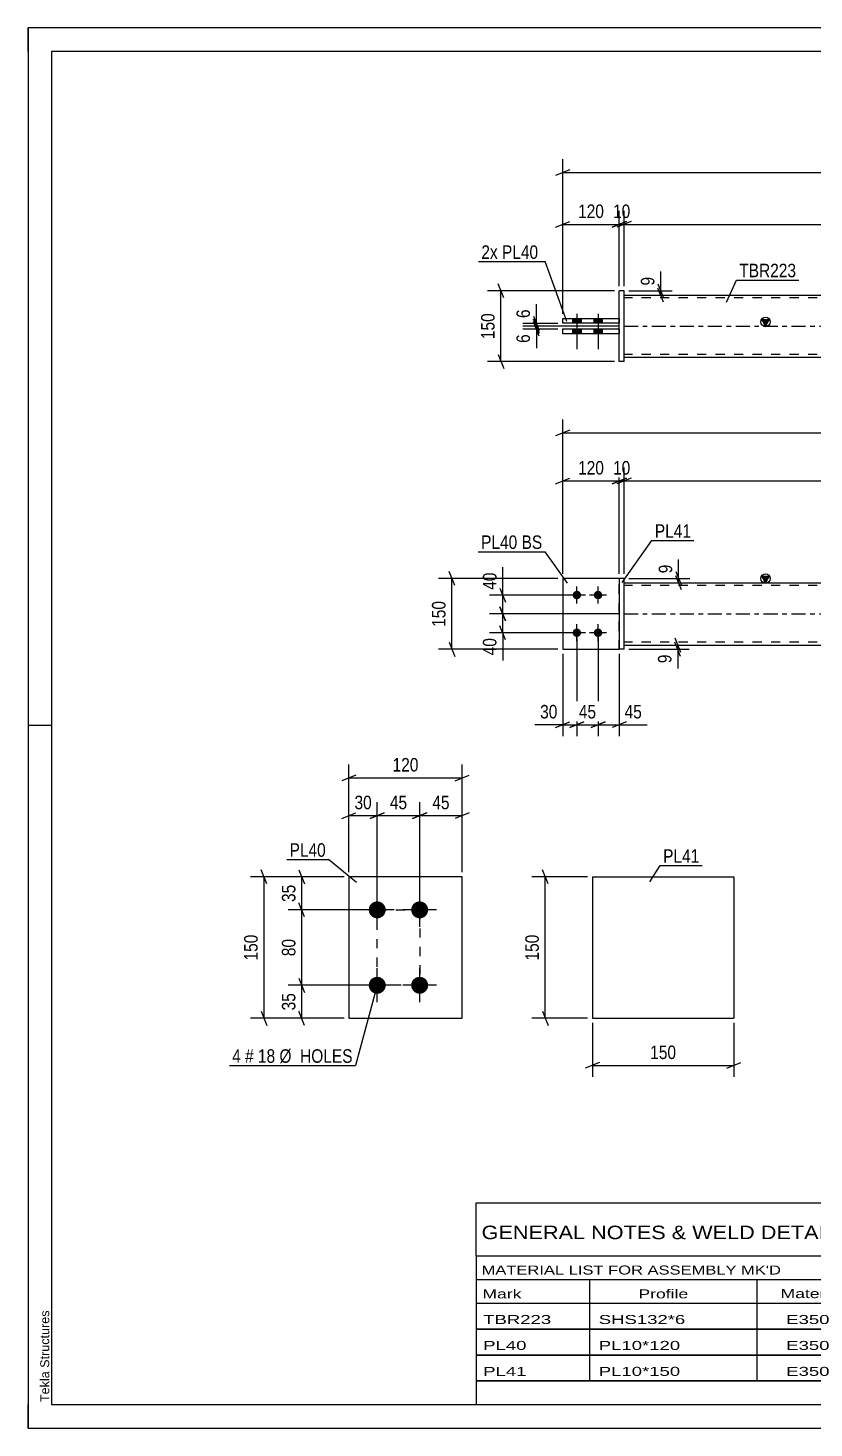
# Model space of a CAD drawing. Header units: millimetres. Extents: x 0 to 420, y 0 to 297.
# Drawn here: x 0 to 166.6, y 0 to 297 of the extents above; entities that cross this region are included whole.
import ezdxf

# ---------------------------------------------------------------- set-up
doc = ezdxf.new("R2010")
doc.units = ezdxf.units.MM
doc.linetypes.add('DXK_LINE_DOT2', pattern=[3.9198, 1.9599, -1.9599])
doc.linetypes.add('DXK_LINE_DOT3', pattern=[5.9187, 2.979, -0.9799, 0.9799, -0.9799])
doc.styles.add('Arial', font='ARIAL.TTF', dxfattribs={"height": 0.2})
doc.styles.add('Arial Narrow', font='ARIALN.TTF', dxfattribs={"height": 0.2})

# ---------------------------------------------------------------- blocks, each defined once
blk = doc.blocks.new('Unknown-581590991-1127')
at = {"color": 5, "linetype": 'Continuous'}
for p, q in [((420, 297), (0, 297)), ((0, 297), (0, 0)), ((0, 292), (0, 297)), ((415, 292), (5, 292)), ((5, 292), (5, 5)), ((5, 149), (0, 149)), ((0, 0), (0, 5)), ((5, 5), (415, 5)), ((0, 0), (420, 0))]:
    blk.add_line(p, q, dxfattribs=at)
at = {"color": 174, "linetype": 'Continuous', "style": 'Arial'}
blk.add_text('Tekla Structures', height=1.9102, rotation=90, dxfattribs=at).set_placement((4.5, 5.5))
blk = doc.blocks.new('Part-581590991-1420 - 1364')
at = {"color": 7, "linetype": 'DXK_LINE_DOT2'}
for p, q in [((125.35, 180.2), (113.35, 180.2)), ((113.35, 180.2), (113.35, 165.2)), ((125.35, 165.2), (125.35, 180.2)), ((113.35, 165.2), (125.35, 165.2))]:
    blk.add_line(p, q, dxfattribs=at)
blk = doc.blocks.new('Bolt-581590991-1378 - 1364')
at = {"linetype": 'Continuous'}
for points in [[(116.35, 175.8, -1), (116.35, 177.6, -1)], [(120.85, 175.8, -1), (120.85, 177.6, -1)], [(116.35, 167.8, -1), (116.35, 169.6, -1)], [(120.85, 167.8, -1), (120.85, 169.6, -1)]]:
    blk.add_hatch(color=1, dxfattribs=at).paths.add_polyline_path(points)
at = {"color": 1, "linetype": 'Continuous'}
for p, q in [((116.35, 174.9), (116.35, 178.5)), ((120.85, 174.9), (120.85, 178.5)), ((118.15, 176.7), (114.55, 176.7)), ((122.65, 176.7), (119.05, 176.7)), ((116.35, 166.9), (116.35, 170.5)), ((120.85, 166.9), (120.85, 170.5)), ((118.15, 168.7), (114.55, 168.7)), ((122.65, 168.7), (119.05, 168.7))]:
    blk.add_line(p, q, dxfattribs=at)
blk = doc.blocks.new('Part-581590991-1405 - 1364')
at = {"color": 2, "linetype": 'Continuous'}
for p, q in [((126.35, 180.2), (125.35, 180.2)), ((125.35, 180.2), (125.35, 165.2)), ((126.35, 165.2), (126.35, 180.2)), ((126.35, 165.2), (125.35, 165.2))]:
    blk.add_line(p, q, dxfattribs=at)
blk = doc.blocks.new('Part-581590991-1425 - 1364')
at = {"color": 2, "linetype": 'Continuous'}
for p, q in [((125.35, 180.2), (113.35, 180.2)), ((113.35, 180.2), (113.35, 165.2)), ((113.35, 165.2), (125.35, 165.2))]:
    blk.add_line(p, q, dxfattribs=at)
at = {"color": 7, "linetype": 'DXK_LINE_DOT2'}
blk.add_line((125.35, 165.2), (125.35, 180.2), dxfattribs=at)
blk = doc.blocks.new('Part-581590991-1440 - 1364')
at = {"linetype": 'Continuous'}
blk.add_hatch(color=2, dxfattribs=at).paths.add_polyline_path([(156.35, 179.3), (155.55, 180.7), (157.15, 180.7)])
at = {"color": 2, "linetype": 'Continuous'}
for p, q in [((126.35, 179.3), (214.35, 179.3)), ((156.35, 179.3), (155.55, 180.7)), ((155.55, 180.7), (157.15, 180.7)), ((157.15, 180.7), (156.35, 179.3)), ((214.45, 179.3), (302.45, 179.3)), ((126.35, 166.1), (214.35, 166.1)), ((214.45, 166.1), (302.45, 166.1))]:
    blk.add_line(p, q, dxfattribs=at)
at = {"color": 7, "linetype": 'DXK_LINE_DOT2'}
for p, q in [((126.35, 166.1), (126.35, 179.3)), ((214.35, 178.7), (126.35, 178.7)), ((302.45, 178.7), (214.45, 178.7)), ((302.45, 166.1), (302.45, 179.3)), ((214.35, 166.7), (126.35, 166.7)), ((302.45, 166.7), (214.45, 166.7))]:
    blk.add_line(p, q, dxfattribs=at)
at = {"color": 7, "linetype": 'DXK_LINE_DOT3'}
for p, q in [((126.35, 172.7), (214.35, 172.7)), ((214.45, 172.7), (302.45, 172.7))]:
    blk.add_line(p, q, dxfattribs=at)
at = {"color": 2, "linetype": 'Continuous'}
blk.add_circle((156.35, 180.2), 1, dxfattribs=at)
blk = doc.blocks.new('Part-581590991-1793 - 1767')
at = {"color": 2, "linetype": 'Continuous'}
for p, q in [((113.35, 232.15), (113.35, 233.15)), ((113.35, 233.15), (125.35, 233.15)), ((125.35, 232.15), (113.35, 232.15)), ((125.35, 233.15), (125.35, 232.15))]:
    blk.add_line(p, q, dxfattribs=at)
blk = doc.blocks.new('Part-581590991-1798 - 1767')
at = {"color": 2, "linetype": 'Continuous'}
for p, q in [((113.35, 235.35), (125.35, 235.35)), ((113.35, 234.35), (113.35, 235.35)), ((125.35, 235.35), (125.35, 234.35)), ((125.35, 234.35), (113.35, 234.35))]:
    blk.add_line(p, q, dxfattribs=at)
blk = doc.blocks.new('Part-581590991-1773 - 1767')
at = {"linetype": 'Continuous'}
blk.add_hatch(color=2, dxfattribs=at).paths.add_polyline_path([(156.35, 233.74), (155.55, 235.14), (157.15, 235.14)])
at = {"color": 2, "linetype": 'Continuous'}
for p, q in [((126.35, 240.34), (214.35, 240.34)), ((214.45, 240.34), (302.45, 240.34)), ((156.35, 233.74), (155.55, 235.14)), ((155.55, 235.14), (157.15, 235.14)), ((157.15, 235.14), (156.35, 233.74)), ((126.35, 227.14), (214.35, 227.14)), ((214.45, 227.14), (302.45, 227.14))]:
    blk.add_line(p, q, dxfattribs=at)
at = {"color": 7, "linetype": 'DXK_LINE_DOT2'}
for p, q in [((126.35, 227.14), (126.35, 240.34)), ((214.35, 239.74), (126.35, 239.74)), ((302.45, 239.74), (214.45, 239.74)), ((302.45, 240.34), (302.45, 227.14)), ((214.35, 227.74), (126.35, 227.74)), ((302.45, 227.74), (214.45, 227.74))]:
    blk.add_line(p, q, dxfattribs=at)
at = {"color": 7, "linetype": 'DXK_LINE_DOT3'}
for p, q in [((126.35, 233.74), (214.35, 233.74)), ((214.45, 233.74), (302.45, 233.74))]:
    blk.add_line(p, q, dxfattribs=at)
at = {"color": 2, "linetype": 'Continuous'}
blk.add_circle((156.35, 234.64), 1, dxfattribs=at)
blk = doc.blocks.new('Part-581590991-1799 - 1767')
at = {"color": 2, "linetype": 'Continuous'}
for p, q in [((126.35, 241.25), (125.35, 241.25)), ((125.35, 226.25), (125.35, 241.25)), ((126.35, 226.25), (126.35, 241.25)), ((126.35, 226.25), (125.35, 226.25))]:
    blk.add_line(p, q, dxfattribs=at)
blk = doc.blocks.new('Bolt-581590991-1801 - 1767')
at = {"linetype": 'Continuous'}
for points in [[(115.45, 234.34), (117.25, 234.34), (117.25, 235.34), (115.45, 235.34)], [(115.45, 234.34), (117.25, 234.34), (117.25, 235.34), (115.45, 235.34)], [(119.95, 234.34), (121.75, 234.34), (121.75, 235.34), (119.95, 235.34)], [(119.95, 234.34), (121.75, 234.34), (121.75, 235.34), (119.95, 235.34)], [(115.45, 232.14), (117.25, 232.14), (117.25, 233.14), (115.45, 233.14)], [(115.45, 232.14), (117.25, 232.14), (117.25, 233.14), (115.45, 233.14)], [(119.95, 232.14), (121.75, 232.14), (121.75, 233.14), (119.95, 233.14)], [(119.95, 232.14), (121.75, 232.14), (121.75, 233.14), (119.95, 233.14)]]:
    blk.add_hatch(color=1, dxfattribs=at).paths.add_polyline_path(points)
at = {"color": 1, "linetype": 'Continuous'}
for p, q in [((115.45, 235.34), (115.45, 234.34)), ((115.45, 235.34), (115.45, 234.34)), ((116.35, 236.34), (116.35, 228.84)), ((116.35, 236.34), (116.35, 228.84)), ((117.25, 235.34), (117.25, 234.34)), ((117.25, 235.34), (117.25, 234.34)), ((119.95, 235.34), (119.95, 234.34)), ((119.95, 235.34), (119.95, 234.34)), ((120.85, 236.34), (120.85, 228.84)), ((120.85, 236.34), (120.85, 228.84)), ((121.75, 235.34), (121.75, 234.34)), ((121.75, 235.34), (121.75, 234.34)), ((115.45, 233.14), (115.45, 232.14)), ((115.45, 233.14), (115.45, 232.14)), ((117.25, 233.14), (117.25, 232.14)), ((117.25, 233.14), (117.25, 232.14)), ((119.95, 233.14), (119.95, 232.14)), ((119.95, 233.14), (119.95, 232.14)), ((121.75, 233.14), (121.75, 232.14)), ((121.75, 233.14), (121.75, 232.14))]:
    blk.add_line(p, q, dxfattribs=at)
blk = doc.blocks.new('Bolt-581590991-2103 - 2040')
at = {"linetype": 'Continuous'}
for points in [[(74.03, 108.12, -1), (74.03, 111.72, -1)], [(83.03, 108.12, -1), (83.03, 111.72, -1)], [(74.03, 92.12, -1), (74.03, 95.72, -1)], [(83.03, 92.12, -1), (83.03, 95.72, -1)]]:
    blk.add_hatch(color=1, dxfattribs=at).paths.add_polyline_path(points)
at = {"color": 1, "linetype": 'Continuous'}
for p, q in [((74.03, 106.32), (74.03, 113.52)), ((83.03, 106.32), (83.03, 113.52)), ((77.63, 109.92), (70.43, 109.92)), ((86.63, 109.92), (79.43, 109.92)), ((74.03, 90.32), (74.03, 97.52)), ((83.03, 90.32), (83.03, 97.52)), ((77.63, 93.92), (70.43, 93.92)), ((86.63, 93.92), (79.43, 93.92))]:
    blk.add_line(p, q, dxfattribs=at)
blk = doc.blocks.new('Part-581590991-2108 - 2040')
at = {"color": 2, "linetype": 'Continuous'}
for p, q in [((92.03, 116.92), (68.03, 116.92)), ((68.03, 116.92), (68.03, 86.92)), ((92.03, 86.92), (92.03, 116.92)), ((68.03, 86.92), (92.03, 86.92))]:
    blk.add_line(p, q, dxfattribs=at)
blk = doc.blocks.new('Part-581590991-2231 - 2225')
at = {"color": 2, "linetype": 'Continuous'}
for p, q in [((119.64, 116.92), (119.64, 86.92)), ((119.64, 116.92), (149.64, 116.92)), ((149.64, 116.92), (149.64, 86.92)), ((119.64, 86.92), (149.64, 86.92))]:
    blk.add_line(p, q, dxfattribs=at)
blk = doc.blocks.new('Rectangle-581590991-2210 - 2040')
at = {"color": 1, "linetype": 'DXK_LINE_DOT2'}
blk.add_lwpolyline([(74.03, 109.92), (83.03, 109.92), (83.03, 93.92), (74.03, 93.92), (74.03, 109.92)], close=True, dxfattribs=at)
blk = doc.blocks.new('StraightDimension-581590991-1609 - 1364')
at = {"color": 7, "linetype": 'Continuous'}
for p, q in [((125.35, 172.7), (97.8, 172.7)), ((100.05, 174.2), (101.25, 171.2)), ((100.65, 168.7), (100.65, 172.7)), ((101.25, 167.2), (100.05, 170.2)), ((115.35, 168.7), (97.8, 168.7))]:
    blk.add_line(p, q, dxfattribs=at)
at = {"color": 0}
blk.add_wipeout([(99.9, 168.17), (95.7, 168.17), (95.7, 163.32), (99.9, 163.32)], dxfattribs=at)
at = {"color": 7, "linetype": 'Continuous'}
blk.add_line((100.65, 168.7), (100.65, 162.79), dxfattribs=at)
blk.add_line((100.65, 168.7), (100.65, 162.79), dxfattribs=at)
at = {"color": 3, "style": 'Arial Narrow'}
blk.add_text('40', height=2.863, rotation=90.0002, dxfattribs=at).set_placement((99.3, 163.92))
blk = doc.blocks.new('StraightDimension-581590991-1600 - 1364')
at = {"color": 7, "linetype": 'Continuous'}
for p, q in [((137.31, 181.7), (138.51, 178.7)), ((127.35, 180.2), (140.31, 180.2)), ((127.35, 179.3), (140.31, 179.3)), ((138.51, 177.8), (137.31, 180.8)), ((137.91, 179.3), (137.91, 180.2))]:
    blk.add_line(p, q, dxfattribs=at)
at = {"color": 0}
blk.add_wipeout([(137.16, 183.75), (132.96, 183.75), (132.96, 180.72), (137.16, 180.72)], dxfattribs=at)
at = {"color": 7, "linetype": 'Continuous'}
blk.add_line((137.91, 180.2), (137.91, 184.28), dxfattribs=at)
blk.add_line((137.91, 180.2), (137.91, 184.28), dxfattribs=at)
at = {"color": 3, "style": 'Arial Narrow'}
blk.add_text('9', height=2.86, rotation=90.0002, dxfattribs=at).set_placement((136.56, 181.32))
blk = doc.blocks.new('StraightDimension-581590991-1560 - 1364')
at = {"color": 7, "linetype": 'Continuous'}
for p, q in [((116.35, 167.7), (116.35, 146.78)), ((113.35, 164.2), (113.35, 146.78)), ((111.85, 148.58), (114.85, 149.78)), ((113.35, 149.18), (116.35, 149.18)), ((117.85, 149.78), (114.85, 148.58))]:
    blk.add_line(p, q, dxfattribs=at)
at = {"color": 0}
blk.add_wipeout([(112.82, 149.93), (112.82, 154.13), (107.97, 154.13), (107.97, 149.93)], dxfattribs=at)
at = {"color": 7, "linetype": 'Continuous'}
blk.add_line((113.35, 149.18), (107.44, 149.18), dxfattribs=at)
blk.add_line((113.35, 149.18), (107.44, 149.18), dxfattribs=at)
at = {"color": 3, "style": 'Arial Narrow'}
blk.add_text('30', height=2.863, dxfattribs=at).set_placement((108.57, 150.53))
blk = doc.blocks.new('StraightDimension-581590991-1591 - 1364')
at = {"color": 7, "linetype": 'Continuous'}
for p, q in [((137.15, 167.6), (138.35, 164.6)), ((138.35, 163.7), (137.15, 166.7)), ((127.35, 166.1), (140.15, 166.1)), ((127.35, 165.2), (140.15, 165.2)), ((137.75, 165.2), (137.75, 166.1))]:
    blk.add_line(p, q, dxfattribs=at)
at = {"color": 0}
blk.add_wipeout([(137, 164.67), (132.8, 164.67), (132.8, 161.65), (137, 161.65)], dxfattribs=at)
at = {"color": 7, "linetype": 'Continuous'}
blk.add_line((137.75, 165.2), (137.75, 161.12), dxfattribs=at)
blk.add_line((137.75, 165.2), (137.75, 161.12), dxfattribs=at)
at = {"color": 3, "style": 'Arial Narrow'}
blk.add_text('9', height=2.86, rotation=90.0002, dxfattribs=at).set_placement((136.4, 162.25))
blk = doc.blocks.new('StraightDimension-581590991-1452 - 1364')
at = {"color": 7, "linetype": 'Continuous'}
for p, q in [((113.35, 181.2), (113.35, 203.77)), ((125.35, 181.2), (125.35, 203.77)), ((111.85, 200.32), (114.85, 201.52)), ((113.35, 200.92), (125.35, 200.92)), ((126.85, 201.52), (123.85, 200.32))]:
    blk.add_line(p, q, dxfattribs=at)
at = {"color": 0}
blk.add_wipeout([(122.69, 201.67), (122.69, 205.87), (116.01, 205.87), (116.01, 201.67)], dxfattribs=at)
at = {"color": 3, "style": 'Arial Narrow'}
blk.add_text('120', height=2.863, dxfattribs=at).set_placement((116.61, 202.27))
blk = doc.blocks.new('StraightDimension-581590991-1479 - 1364')
at = {"color": 7, "linetype": 'Continuous'}
for p, q in [((125.35, 181.2), (125.35, 203.77)), ((126.35, 181.2), (126.35, 203.77)), ((123.85, 200.32), (126.85, 201.52)), ((127.85, 201.52), (124.85, 200.32)), ((125.35, 200.92), (126.35, 200.92))]:
    blk.add_line(p, q, dxfattribs=at)
at = {"color": 0}
blk.add_wipeout([(128.28, 201.67), (128.28, 205.87), (123.42, 205.87), (123.42, 201.67)], dxfattribs=at)
at = {"color": 3, "style": 'Arial Narrow'}
blk.add_text('10', height=2.863, dxfattribs=at).set_placement((124.02, 202.27))
blk = doc.blocks.new('StraightDimension-581590991-1577 - 1364')
at = {"color": 7, "linetype": 'Continuous'}
for p, q in [((120.85, 167.7), (120.85, 146.78)), ((125.35, 164.2), (125.35, 146.78)), ((119.35, 148.58), (122.35, 149.78)), ((120.85, 149.18), (125.35, 149.18)), ((126.85, 149.78), (123.85, 148.58))]:
    blk.add_line(p, q, dxfattribs=at)
at = {"color": 0}
blk.add_wipeout([(130.73, 149.93), (130.73, 154.13), (125.87, 154.13), (125.87, 149.93)], dxfattribs=at)
at = {"color": 7, "linetype": 'Continuous'}
blk.add_line((125.35, 149.18), (131.26, 149.18), dxfattribs=at)
blk.add_line((125.35, 149.18), (131.26, 149.18), dxfattribs=at)
at = {"color": 3, "style": 'Arial Narrow'}
blk.add_text('45', height=2.863, dxfattribs=at).set_placement((126.47, 150.53))
blk = doc.blocks.new('StraightDimension-581590991-1496 - 1364')
at = {"color": 7, "linetype": 'Continuous'}
for p, q in [((126.35, 181.2), (126.35, 203.77)), ((302.45, 181.2), (302.45, 203.77)), ((127.85, 201.52), (124.85, 200.32)), ((126.35, 200.92), (302.45, 200.92)), ((300.95, 200.32), (303.95, 201.52))]:
    blk.add_line(p, q, dxfattribs=at)
at = {"color": 0}
blk.add_wipeout([(218.66, 201.67), (218.66, 205.87), (210.14, 205.87), (210.14, 201.67)], dxfattribs=at)
at = {"color": 3, "style": 'Arial Narrow'}
blk.add_text('2395', height=2.863, dxfattribs=at).set_placement((210.74, 202.27))
blk = doc.blocks.new('StraightDimension-581590991-1546 - 1364')
at = {"color": 7, "linetype": 'Continuous'}
for p, q in [((113.35, 181.2), (113.35, 213.94)), ((315.45, 181.2), (315.45, 213.94)), ((114.85, 211.69), (111.85, 210.49)), ((113.35, 211.09), (315.45, 211.09)), ((313.95, 210.49), (316.95, 211.69))]:
    blk.add_line(p, q, dxfattribs=at)
at = {"color": 0}
blk.add_wipeout([(218.66, 211.84), (218.66, 216.04), (210.14, 216.04), (210.14, 211.84)], dxfattribs=at)
at = {"color": 3, "style": 'Arial Narrow'}
blk.add_text('2655', height=2.863, dxfattribs=at).set_placement((210.74, 212.44))
blk = doc.blocks.new('StraightDimension-581590991-1570 - 1364')
at = {"color": 7, "linetype": 'Continuous'}
for p, q in [((116.35, 167.7), (116.35, 146.78)), ((120.85, 167.7), (120.85, 146.78)), ((114.85, 148.58), (117.85, 149.78)), ((116.35, 149.18), (120.85, 149.18)), ((122.35, 149.78), (119.35, 148.58))]:
    blk.add_line(p, q, dxfattribs=at)
at = {"color": 0}
blk.add_wipeout([(121.03, 149.93), (121.03, 154.13), (116.17, 154.13), (116.17, 149.93)], dxfattribs=at)
at = {"color": 3, "style": 'Arial Narrow'}
blk.add_text('45', height=2.863, dxfattribs=at).set_placement((116.77, 150.53))
blk = doc.blocks.new('StraightDimension-581590991-1626 - 1364')
at = {"color": 7, "linetype": 'Continuous'}
for p, q in [((115.35, 176.7), (97.8, 176.7)), ((100.05, 178.2), (101.25, 175.2)), ((100.65, 172.7), (100.65, 176.7)), ((125.35, 172.7), (97.8, 172.7)), ((101.25, 171.2), (100.05, 174.2))]:
    blk.add_line(p, q, dxfattribs=at)
at = {"color": 0}
blk.add_wipeout([(99.9, 182.08), (95.7, 182.08), (95.7, 177.22), (99.9, 177.22)], dxfattribs=at)
at = {"color": 7, "linetype": 'Continuous'}
blk.add_line((100.65, 176.7), (100.65, 182.6), dxfattribs=at)
blk.add_line((100.65, 176.7), (100.65, 182.6), dxfattribs=at)
at = {"color": 3, "style": 'Arial Narrow'}
blk.add_text('40', height=2.863, rotation=90.0002, dxfattribs=at).set_placement((99.3, 177.82))
blk = doc.blocks.new('StraightDimension-581590991-1689 - 1364')
at = {"color": 7, "linetype": 'Continuous'}
for p, q in [((90.45, 178.7), (89.25, 181.7)), ((112.35, 180.2), (87, 180.2)), ((89.85, 165.2), (89.85, 180.2)), ((89.25, 166.7), (90.45, 163.7)), ((112.35, 165.2), (87, 165.2))]:
    blk.add_line(p, q, dxfattribs=at)
at = {"color": 0}
blk.add_wipeout([(89.1, 176.04), (84.9, 176.04), (84.9, 169.36), (89.1, 169.36)], dxfattribs=at)
at = {"color": 3, "style": 'Arial Narrow'}
blk.add_text('150', height=2.863, rotation=90.0002, dxfattribs=at).set_placement((88.5, 169.96))
blk = doc.blocks.new('StraightDimension-581590991-1851 - 1767')
at = {"color": 7, "linetype": 'Continuous'}
for p, q in [((107.16, 235.84), (108.36, 232.84)), ((108.36, 232.24), (107.16, 235.24)), ((112.35, 234.34), (104.91, 234.34)), ((125.35, 233.74), (104.91, 233.74)), ((107.76, 233.74), (107.76, 234.34))]:
    blk.add_line(p, q, dxfattribs=at)
at = {"color": 0}
blk.add_wipeout([(107.01, 237.9), (102.81, 237.9), (102.81, 234.87), (107.01, 234.87)], dxfattribs=at)
at = {"color": 7, "linetype": 'Continuous'}
blk.add_line((107.76, 234.34), (107.76, 238.42), dxfattribs=at)
blk.add_line((107.76, 234.34), (107.76, 238.42), dxfattribs=at)
at = {"color": 3, "style": 'Arial Narrow'}
blk.add_text('6', height=2.86, rotation=90.0002, dxfattribs=at).set_placement((106.41, 235.47))
blk = doc.blocks.new('StraightDimension-581590991-1930 - 1767')
at = {"color": 7, "linetype": 'Continuous'}
for p, q in [((123.85, 254.74), (126.85, 255.94)), ((127.85, 255.94), (124.85, 254.74)), ((125.35, 242.25), (125.35, 258.19)), ((126.35, 242.25), (126.35, 258.19)), ((125.35, 255.34), (126.35, 255.34))]:
    blk.add_line(p, q, dxfattribs=at)
at = {"color": 0}
blk.add_wipeout([(128.28, 256.09), (128.28, 260.29), (123.42, 260.29), (123.42, 256.09)], dxfattribs=at)
at = {"color": 3, "style": 'Arial Narrow'}
blk.add_text('10', height=2.863, dxfattribs=at).set_placement((124.02, 256.69))
blk = doc.blocks.new('StraightDimension-581590991-1879 - 1767')
at = {"color": 7, "linetype": 'Continuous'}
for p, q in [((124.35, 241.25), (97.41, 241.25)), ((100.86, 239.75), (99.66, 242.75)), ((100.26, 226.25), (100.26, 241.25)), ((124.35, 226.25), (97.41, 226.25)), ((99.66, 227.75), (100.86, 224.75))]:
    blk.add_line(p, q, dxfattribs=at)
at = {"color": 0}
blk.add_wipeout([(99.51, 237.09), (95.31, 237.09), (95.31, 230.4), (99.51, 230.4)], dxfattribs=at)
at = {"color": 3, "style": 'Arial Narrow'}
blk.add_text('150', height=2.863, rotation=90.0002, dxfattribs=at).set_placement((98.91, 231))
blk = doc.blocks.new('StraightDimension-581590991-1835 - 1767')
at = {"color": 7, "linetype": 'Continuous'}
for p, q in [((107.16, 235.24), (108.36, 232.24)), ((108.36, 231.64), (107.16, 234.64)), ((125.35, 233.74), (104.91, 233.74)), ((112.35, 233.14), (104.91, 233.14)), ((107.76, 233.14), (107.76, 233.74))]:
    blk.add_line(p, q, dxfattribs=at)
at = {"color": 0}
blk.add_wipeout([(107.01, 232.62), (102.81, 232.62), (102.81, 229.59), (107.01, 229.59)], dxfattribs=at)
at = {"color": 7, "linetype": 'Continuous'}
blk.add_line((107.76, 233.14), (107.76, 229.07), dxfattribs=at)
blk.add_line((107.76, 233.14), (107.76, 229.07), dxfattribs=at)
at = {"color": 3, "style": 'Arial Narrow'}
blk.add_text('6', height=2.86, rotation=90.0002, dxfattribs=at).set_placement((106.41, 230.19))
blk = doc.blocks.new('StraightDimension-581590991-1868 - 1767')
at = {"color": 7, "linetype": 'Continuous'}
for p, q in [((127.35, 241.25), (136.53, 241.25)), ((133.53, 242.75), (134.73, 239.75)), ((134.73, 238.84), (133.53, 241.84)), ((134.13, 240.34), (134.13, 241.25)), ((127.35, 240.34), (136.53, 240.34))]:
    blk.add_line(p, q, dxfattribs=at)
at = {"color": 0}
blk.add_wipeout([(133.38, 244.8), (129.18, 244.8), (129.18, 241.77), (133.38, 241.77)], dxfattribs=at)
at = {"color": 7, "linetype": 'Continuous'}
blk.add_line((134.13, 241.25), (134.13, 245.32), dxfattribs=at)
blk.add_line((134.13, 241.25), (134.13, 245.32), dxfattribs=at)
at = {"color": 3, "style": 'Arial Narrow'}
blk.add_text('9', height=2.86, rotation=90.0002, dxfattribs=at).set_placement((132.78, 242.37))
blk = doc.blocks.new('StraightDimension-581590991-1910 - 1767')
at = {"color": 7, "linetype": 'Continuous'}
for p, q in [((127.85, 255.94), (124.85, 254.74)), ((126.35, 242.24), (126.35, 258.19)), ((300.95, 254.74), (303.95, 255.94)), ((302.45, 242.24), (302.45, 258.19)), ((126.35, 255.34), (302.45, 255.34))]:
    blk.add_line(p, q, dxfattribs=at)
at = {"color": 0}
blk.add_wipeout([(218.66, 256.09), (218.66, 260.29), (210.14, 260.29), (210.14, 256.09)], dxfattribs=at)
at = {"color": 3, "style": 'Arial Narrow'}
blk.add_text('2395', height=2.863, dxfattribs=at).set_placement((210.74, 256.69))
blk = doc.blocks.new('StraightDimension-581590991-1920 - 1767')
at = {"color": 7, "linetype": 'Continuous'}
for p, q in [((111.85, 254.74), (114.85, 255.94)), ((113.35, 236.34), (113.35, 258.19)), ((126.85, 255.94), (123.85, 254.74)), ((125.35, 242.25), (125.35, 258.19)), ((113.35, 255.34), (125.35, 255.34))]:
    blk.add_line(p, q, dxfattribs=at)
at = {"color": 0}
blk.add_wipeout([(122.69, 256.09), (122.69, 260.29), (116.01, 260.29), (116.01, 256.09)], dxfattribs=at)
at = {"color": 3, "style": 'Arial Narrow'}
blk.add_text('120', height=2.863, dxfattribs=at).set_placement((116.61, 256.69))
blk = doc.blocks.new('StraightDimension-581590991-1941 - 1767')
at = {"color": 7, "linetype": 'Continuous'}
for p, q in [((113.35, 236.34), (113.35, 269.19)), ((315.45, 236.34), (315.45, 269.19)), ((114.85, 266.94), (111.85, 265.74)), ((113.35, 266.34), (315.45, 266.34)), ((313.95, 265.74), (316.95, 266.94))]:
    blk.add_line(p, q, dxfattribs=at)
at = {"color": 0}
blk.add_wipeout([(218.66, 267.09), (218.66, 271.29), (210.14, 271.29), (210.14, 267.09)], dxfattribs=at)
at = {"color": 3, "style": 'Arial Narrow'}
blk.add_text('2655', height=2.863, dxfattribs=at).set_placement((210.74, 267.69))
blk = doc.blocks.new('StraightDimension-581590991-2133 - 2040')
at = {"color": 7, "linetype": 'Continuous'}
for p, q in [((74.03, 110.92), (74.03, 132.77)), ((83.03, 110.92), (83.03, 132.77)), ((72.53, 129.32), (75.53, 130.52)), ((74.03, 129.92), (83.03, 129.92)), ((84.53, 130.52), (81.53, 129.32))]:
    blk.add_line(p, q, dxfattribs=at)
at = {"color": 0}
blk.add_wipeout([(80.96, 130.67), (80.96, 134.87), (76.11, 134.87), (76.11, 130.67)], dxfattribs=at)
at = {"color": 3, "style": 'Arial Narrow'}
blk.add_text('45', height=2.863, dxfattribs=at).set_placement((76.71, 131.27))
blk = doc.blocks.new('StraightDimension-581590991-2165 - 2040')
at = {"color": 7, "linetype": 'Continuous'}
for p, q in [((57.43, 95.42), (58.63, 92.42)), ((73.03, 93.92), (55.18, 93.92)), ((58.03, 86.92), (58.03, 93.92)), ((67.03, 86.92), (55.18, 86.92)), ((58.63, 85.42), (57.43, 88.42))]:
    blk.add_line(p, q, dxfattribs=at)
at = {"color": 0}
blk.add_wipeout([(57.28, 92.85), (53.08, 92.85), (53.08, 87.99), (57.28, 87.99)], dxfattribs=at)
at = {"color": 3, "style": 'Arial Narrow'}
blk.add_text('35', height=2.863, rotation=90.0002, dxfattribs=at).set_placement((56.68, 88.59))
blk = doc.blocks.new('StraightDimension-581590991-2123 - 2040')
at = {"color": 7, "linetype": 'Continuous'}
for p, q in [((68.03, 117.92), (68.03, 132.77)), ((74.03, 110.92), (74.03, 132.77)), ((66.53, 129.32), (69.53, 130.52)), ((68.03, 129.92), (74.03, 129.92)), ((75.53, 130.52), (72.53, 129.32))]:
    blk.add_line(p, q, dxfattribs=at)
at = {"color": 0}
blk.add_wipeout([(73.46, 130.67), (73.46, 134.87), (68.61, 134.87), (68.61, 130.67)], dxfattribs=at)
at = {"color": 3, "style": 'Arial Narrow'}
blk.add_text('30', height=2.863, dxfattribs=at).set_placement((69.21, 131.27))
blk = doc.blocks.new('StraightDimension-581590991-2112 - 2040')
at = {"color": 7, "linetype": 'Continuous'}
for p, q in [((68.03, 117.92), (68.03, 140.77)), ((92.03, 117.92), (92.03, 140.77)), ((69.53, 138.52), (66.53, 137.32)), ((68.03, 137.92), (92.03, 137.92)), ((90.53, 137.32), (93.53, 138.52))]:
    blk.add_line(p, q, dxfattribs=at)
at = {"color": 0}
blk.add_wipeout([(83.38, 138.67), (83.38, 142.87), (76.69, 142.87), (76.69, 138.67)], dxfattribs=at)
at = {"color": 3, "style": 'Arial Narrow'}
blk.add_text('120', height=2.863, dxfattribs=at).set_placement((77.29, 139.27))
blk = doc.blocks.new('StraightDimension-581590991-2143 - 2040')
at = {"color": 7, "linetype": 'Continuous'}
for p, q in [((83.03, 110.92), (83.03, 132.77)), ((92.03, 117.92), (92.03, 132.77)), ((81.53, 129.32), (84.53, 130.52)), ((83.03, 129.92), (92.03, 129.92)), ((93.53, 130.52), (90.53, 129.32))]:
    blk.add_line(p, q, dxfattribs=at)
at = {"color": 0}
blk.add_wipeout([(89.96, 130.67), (89.96, 134.87), (85.11, 134.87), (85.11, 130.67)], dxfattribs=at)
at = {"color": 3, "style": 'Arial Narrow'}
blk.add_text('45', height=2.863, dxfattribs=at).set_placement((85.71, 131.27))
blk = doc.blocks.new('StraightDimension-581590991-2154 - 2040')
at = {"color": 7, "linetype": 'Continuous'}
for p, q in [((67.03, 116.92), (47.18, 116.92)), ((50.63, 115.42), (49.43, 118.42)), ((50.03, 86.92), (50.03, 116.92)), ((67.03, 86.92), (47.18, 86.92)), ((49.43, 88.42), (50.63, 85.42))]:
    blk.add_line(p, q, dxfattribs=at)
at = {"color": 0}
blk.add_wipeout([(49.28, 105.26), (45.08, 105.26), (45.08, 98.58), (49.28, 98.58)], dxfattribs=at)
at = {"color": 3, "style": 'Arial Narrow'}
blk.add_text('150', height=2.863, rotation=90.0002, dxfattribs=at).set_placement((48.68, 99.18))
blk = doc.blocks.new('StraightDimension-581590991-2181 - 2040')
at = {"color": 7, "linetype": 'Continuous'}
for p, q in [((73.03, 109.92), (55.18, 109.92)), ((58.63, 108.42), (57.43, 111.42)), ((58.03, 93.92), (58.03, 109.92)), ((57.43, 95.42), (58.63, 92.42)), ((73.03, 93.92), (55.18, 93.92))]:
    blk.add_line(p, q, dxfattribs=at)
at = {"color": 0}
blk.add_wipeout([(57.28, 104.35), (53.08, 104.35), (53.08, 99.49), (57.28, 99.49)], dxfattribs=at)
at = {"color": 3, "style": 'Arial Narrow'}
blk.add_text('80', height=2.863, rotation=90.0002, dxfattribs=at).set_placement((56.68, 100.09))
blk = doc.blocks.new('StraightDimension-581590991-2194 - 2040')
at = {"color": 7, "linetype": 'Continuous'}
for p, q in [((67.03, 116.92), (55.18, 116.92)), ((57.43, 118.42), (58.63, 115.42)), ((58.03, 109.92), (58.03, 116.92)), ((73.03, 109.92), (55.18, 109.92)), ((58.63, 108.42), (57.43, 111.42))]:
    blk.add_line(p, q, dxfattribs=at)
at = {"color": 0}
blk.add_wipeout([(57.28, 115.85), (53.08, 115.85), (53.08, 110.99), (57.28, 110.99)], dxfattribs=at)
at = {"color": 3, "style": 'Arial Narrow'}
blk.add_text('35', height=2.863, rotation=90.0002, dxfattribs=at).set_placement((56.68, 111.59))
blk = doc.blocks.new('StraightDimension-581590991-2233 - 2225')
at = {"color": 7, "linetype": 'Continuous'}
for p, q in [((118.64, 116.92), (106.79, 116.92)), ((110.24, 115.42), (109.04, 118.42)), ((109.64, 86.92), (109.64, 116.92)), ((118.64, 86.92), (106.79, 86.92)), ((109.04, 88.42), (110.24, 85.42))]:
    blk.add_line(p, q, dxfattribs=at)
at = {"color": 0}
blk.add_wipeout([(108.89, 105.26), (104.69, 105.26), (104.69, 98.58), (108.89, 98.58)], dxfattribs=at)
at = {"color": 3, "style": 'Arial Narrow'}
blk.add_text('150', height=2.863, rotation=90.0002, dxfattribs=at).set_placement((108.29, 99.18))
blk = doc.blocks.new('StraightDimension-581590991-2240 - 2225')
at = {"color": 7, "linetype": 'Continuous'}
for p, q in [((119.64, 85.92), (119.64, 74.52)), ((149.64, 85.92), (149.64, 74.52)), ((121.14, 77.52), (118.14, 76.32)), ((148.14, 76.32), (151.14, 77.52)), ((119.64, 76.92), (149.64, 76.92))]:
    blk.add_line(p, q, dxfattribs=at)
at = {"color": 0}
blk.add_wipeout([(137.99, 77.67), (137.99, 81.87), (131.3, 81.87), (131.3, 77.67)], dxfattribs=at)
at = {"color": 3, "style": 'Arial Narrow'}
blk.add_text('150', height=2.863, dxfattribs=at).set_placement((131.9, 78.27))
blk = doc.blocks.new('Unknown-581590991-3279')
at = {"color": 7, "linetype": 'Continuous'}
for p, q in [((95, 47.75), (255, 47.75)), ((95, 36.5), (95, 47.75)), ((255, 47.75), (255, 36.5)), ((95, 36.5), (255, 36.5)), ((95, 36.5), (95, 31.5)), ((255, 36.5), (255, 31.5)), ((95, 31.5), (255, 31.5)), ((95, 31.5), (95, 26.5)), ((119, 31.5), (119, 26.5)), ((154.5, 31.5), (154.5, 26.5)), ((180.5, 31.5), (180.5, 26.5)), ((193.5, 31.5), (193.5, 26.5)), ((211, 31.5), (211, 26.5)), ((233, 31.5), (233, 26.5)), ((255, 31.5), (255, 26.5)), ((95, 26.5), (255, 26.5)), ((95, 26.45), (95, 21.05)), ((95, 26.45), (255, 26.45)), ((119, 26.5), (119, 21)), ((154.5, 26.5), (154.5, 21)), ((180.5, 26.5), (180.5, 21)), ((193.5, 26.5), (193.5, 21)), ((211, 26.5), (211, 21)), ((233, 26.5), (233, 21)), ((255, 26.45), (255, 21.05)), ((95, 21.05), (255, 21.05)), ((95, 20.95), (95, 15.55)), ((95, 20.95), (255, 20.95)), ((119, 21), (119, 15.5)), ((154.5, 21), (154.5, 15.5)), ((180.5, 21), (180.5, 15.5)), ((193.5, 21), (193.5, 15.5)), ((211, 21), (211, 15.5)), ((233, 21), (233, 15.5)), ((255, 20.95), (255, 15.55)), ((95, 15.55), (255, 15.55)), ((95, 15.45), (95, 10.05)), ((95, 15.45), (255, 15.45)), ((119, 15.5), (119, 10)), ((154.5, 15.5), (154.5, 10)), ((180.5, 15.5), (180.5, 10)), ((193.5, 15.5), (193.5, 10)), ((211, 15.5), (211, 10)), ((233, 15.5), (233, 10)), ((255, 15.45), (255, 10.05)), ((95, 10.05), (255, 10.05)), ((95, 10), (255, 10)), ((95, 10), (95, 5)), ((211, 10), (211, 5)), ((233, 10), (233, 5)), ((255, 10), (255, 5)), ((95, 5), (255, 5))]:
    blk.add_line(p, q, dxfattribs=at)
at = {"color": 7, "style": 'Arial Narrow'}
for s, height, width, p in [('GENERAL NOTES & WELD DETAILS :', 2.8633, 1.4, (96.15, 40.06)), ('REFER TYP DRAWING TYP-01', 1.9089, 1.6, (179.7, 40.16)), ("MATERIAL LIST FOR ASSEMBLY MK'D", 1.9089, 1.6, (96.15, 32.56)), ('TBR223', 1.909, 1.794707, (187.59, 32.47)), ('2', 1.91, 1.794707, (217.08, 32.56)), ('No. Required', 1.9089, 1.6, (226.41, 32.56)), ('Mark', 1.909, 1.7, (96.34, 27.5)), ('Profile', 1.909, 1.7, (129.41, 27.5)), ('Material', 1.909, 1.7, (159.54, 27.56)), ('No.', 1.909, 1.7, (184.5, 27.56)), ('Length', 1.909, 1.7, (195, 27.56)), ('Area', 1.909, 1.7, (217.5, 27.56)), ('Weight', 1.909, 1.7, (237, 27.56))]:
    blk.add_text(s, height=height, dxfattribs=dict(at, width=width)).set_placement(p)
at = {"color": 7, "linetype": 'Continuous', "style": 'Arial Narrow'}
for s, height, width, p in [('TBR223', 1.909, 1.794707, (96.5, 22.06)), ('SHS132*6', 1.909, 1.794707, (121, 22.06)), ('E350', 1.909, 1.794707, (160.74, 22.06)), ('1', 1.91, 1.794707, (184.86, 22.06)), ('2395', 1.909, 1.794707, (197.58, 22.06)), ('1.3', 1.909, 1.794707, (221.32, 22.06)), ('56.9', 1.909, 1.794707, (240.14, 22.06)), ('PL40', 1.909, 1.794707, (96.5, 16.56)), ('PL10*120', 1.909, 1.794707, (121, 16.56)), ('E350', 1.909, 1.794707, (160.74, 16.56)), ('4', 1.91, 1.794707, (184.86, 16.56)), ('150', 1.909, 1.794707, (199.77, 16.56)), ('0.0', 1.909, 1.794707, (221.32, 16.56)), ('5.7', 1.909, 1.794707, (242.33, 16.56)), ('PL41', 1.909, 1.794707, (96.5, 11.06)), ('PL10*150', 1.909, 1.794707, (121, 11.06)), ('E350', 1.909, 1.794707, (160.74, 11.06)), ('2', 1.91, 1.794707, (184.86, 11.06)), ('150', 1.909, 1.794707, (199.77, 11.06)), ('0.1', 1.909, 1.794707, (221.32, 11.06)), ('3.5', 1.909, 1.794707, (242.33, 11.06)), ('Total', 1.909, 1.7, (197.33, 6.5)), ('1.5', 1.909, 1.794707, (220.83, 6.5)), ('66.0', 1.909, 1.794707, (240.14, 6.5))]:
    blk.add_text(s, height=height, dxfattribs=dict(at, width=width)).set_placement(p)
blk = doc.blocks.new('Mark-581590991-1400 - 1364')
at = {"color": 0}
blk.add_wipeout([(140.55, 188.85), (140.55, 191.85), (132.88, 191.85), (132.88, 188.85)], dxfattribs=at)
blk.add_wipeout([(140.55, 188.85), (140.55, 191.85), (132.88, 191.85), (132.88, 188.85)], dxfattribs=at)
at = {"color": 30, "linetype": 'Continuous'}
for p, q in [((125.99, 179.39), (132.28, 188.25)), ((132.28, 188.25), (141.15, 188.25))]:
    blk.add_line(p, q, dxfattribs=at)
at = {"color": 3, "style": 'Arial Narrow'}
blk.add_text('PL41', height=2.863, dxfattribs=at).set_placement((132.88, 188.85))
blk = doc.blocks.new('MarkSet-581590991-1758 - 1364')
at = {"color": 0}
blk.add_wipeout([(103.73, 186.49), (103.73, 189.49), (96.05, 189.49), (96.05, 186.49)], dxfattribs=at)
blk.add_wipeout([(103.73, 186.49), (103.73, 189.49), (96.05, 189.49), (96.05, 186.49)], dxfattribs=at)
blk.add_wipeout([(109.01, 186.49), (109.01, 189.49), (104.63, 189.49), (104.63, 186.49)], dxfattribs=at)
blk.add_wipeout([(109.01, 186.49), (109.01, 189.49), (104.63, 189.49), (104.63, 186.49)], dxfattribs=at)
at = {"color": 30, "linetype": 'Continuous'}
for p in [(95.45, 185.89), (114.39, 179.26)]:
    blk.add_line(p, (109.61, 185.89), dxfattribs=at)
at = {"color": 3, "style": 'Arial Narrow'}
for s, p in [('PL40', (96.05, 186.49)), ('BS', (104.63, 186.49))]:
    blk.add_text(s, height=2.863, dxfattribs=at).set_placement(p)
blk = doc.blocks.new('Mark-581590991-1769 - 1767')
at = {"color": 0}
blk.add_wipeout([(162.84, 244.12), (162.84, 247.12), (150.78, 247.12), (150.78, 244.12)], dxfattribs=at)
blk.add_wipeout([(162.84, 244.12), (162.84, 247.12), (150.78, 247.12), (150.78, 244.12)], dxfattribs=at)
at = {"color": 30, "linetype": 'Continuous'}
for p, q in [((148.08, 238.86), (150.18, 243.52)), ((150.18, 243.52), (163.44, 243.52))]:
    blk.add_line(p, q, dxfattribs=at)
at = {"color": 3, "style": 'Arial Narrow'}
blk.add_text('TBR223', height=2.863, dxfattribs=at).set_placement((150.78, 244.12))
blk = doc.blocks.new('MarkSet-581590991-1979 - 1767')
at = {"color": 30, "linetype": 'Continuous'}
blk.add_line((114.2, 234.73), (109.64, 247.43), dxfattribs=at)
at = {"color": 0}
blk.add_wipeout([(99.57, 248.03), (99.57, 251.03), (96.1, 251.03), (96.1, 248.03)], dxfattribs=at)
blk.add_wipeout([(99.57, 248.03), (99.57, 251.03), (96.1, 251.03), (96.1, 248.03)], dxfattribs=at)
blk.add_wipeout([(108.14, 248.03), (108.14, 251.03), (100.47, 251.03), (100.47, 248.03)], dxfattribs=at)
blk.add_wipeout([(108.14, 248.03), (108.14, 251.03), (100.47, 251.03), (100.47, 248.03)], dxfattribs=at)
at = {"color": 30, "linetype": 'Continuous'}
blk.add_line((95.5, 247.43), (109.64, 247.43), dxfattribs=at)
at = {"color": 3, "style": 'Arial Narrow'}
for s, p in [('2x', (96.1, 248.03)), ('PL40', (100.47, 248.03))]:
    blk.add_text(s, height=2.863, dxfattribs=at).set_placement(p)
blk = doc.blocks.new('Mark-581590991-2099 - 2040')
at = {"color": 0}
blk.add_wipeout([(45.11, 77.48), (45.11, 80.48), (43.28, 80.48), (43.28, 77.48)], dxfattribs=at)
blk.add_wipeout([(45.11, 77.48), (45.11, 80.48), (43.28, 80.48), (43.28, 77.48)], dxfattribs=at)
blk.add_wipeout([(47.84, 77.48), (47.84, 80.48), (46.01, 80.48), (46.01, 77.48)], dxfattribs=at)
blk.add_wipeout([(47.84, 77.48), (47.84, 80.48), (46.01, 80.48), (46.01, 77.48)], dxfattribs=at)
at = {"color": 3, "style": 'Arial Narrow'}
blk.add_text('4', height=2.86, dxfattribs=at).set_placement((43.28, 77.48))
at = {"color": 0}
blk.add_wipeout([(52.4, 77.48), (52.4, 80.48), (48.74, 80.48), (48.74, 77.48)], dxfattribs=at)
blk.add_wipeout([(52.4, 77.48), (52.4, 80.48), (48.74, 80.48), (48.74, 77.48)], dxfattribs=at)
at = {"color": 3, "style": 'Arial Narrow'}
blk.add_text('#', height=2.86, dxfattribs=at).set_placement((46.01, 77.48))
at = {"color": 0}
blk.add_wipeout([(68.82, 77.48), (68.82, 80.48), (53.3, 80.48), (53.3, 77.48)], dxfattribs=at)
blk.add_wipeout([(68.82, 77.48), (68.82, 80.48), (53.3, 80.48), (53.3, 77.48)], dxfattribs=at)
at = {"color": 7, "linetype": 'Continuous'}
for p in [(74.03, 93.92), (42.68, 76.88)]:
    blk.add_line(p, (69.42, 76.88), dxfattribs=at)
at = {"color": 3, "style": 'Arial Narrow'}
for s, p in [('18', (48.74, 77.48)), ('Ø  HOLES', (53.3, 77.48))]:
    blk.add_text(s, height=2.863, dxfattribs=at).set_placement(p)
blk = doc.blocks.new('Mark-581590991-2104 - 2040')
at = {"color": 0}
blk.add_wipeout([(63.13, 121.18), (63.13, 124.18), (55.45, 124.18), (55.45, 121.18)], dxfattribs=at)
blk.add_wipeout([(63.13, 121.18), (63.13, 124.18), (55.45, 124.18), (55.45, 121.18)], dxfattribs=at)
at = {"color": 30, "linetype": 'Continuous'}
for p in [(54.85, 120.58), (69.62, 115.73)]:
    blk.add_line(p, (63.73, 120.58), dxfattribs=at)
at = {"color": 3, "style": 'Arial Narrow'}
blk.add_text('PL40', height=2.863, dxfattribs=at).set_placement((55.45, 121.18))
blk = doc.blocks.new('Mark-581590991-2227 - 2225')
at = {"color": 0}
blk.add_wipeout([(142.32, 119.9), (142.32, 122.9), (134.64, 122.9), (134.64, 119.9)], dxfattribs=at)
blk.add_wipeout([(142.32, 119.9), (142.32, 122.9), (134.64, 122.9), (134.64, 119.9)], dxfattribs=at)
at = {"color": 30, "linetype": 'Continuous'}
for p, q in [((131.81, 115.86), (134.04, 119.3)), ((134.04, 119.3), (142.92, 119.3))]:
    blk.add_line(p, q, dxfattribs=at)
at = {"color": 3, "style": 'Arial Narrow'}
blk.add_text('PL41', height=2.863, dxfattribs=at).set_placement((134.64, 119.9))

msp = doc.modelspace()

# ---------------------------------------------------------------- block references
for name in ['Unknown-581590991-1127', 'Part-581590991-1799 - 1767', 'Part-581590991-1773 - 1767', 'Part-581590991-1798 - 1767', 'Bolt-581590991-1801 - 1767', 'Part-581590991-1793 - 1767', 'Part-581590991-1440 - 1364', 'Part-581590991-1420 - 1364', 'Part-581590991-1425 - 1364', 'Bolt-581590991-1378 - 1364', 'Part-581590991-1405 - 1364', 'Part-581590991-2108 - 2040', 'Part-581590991-2231 - 2225', 'Bolt-581590991-2103 - 2040', 'Rectangle-581590991-2210 - 2040', 'Unknown-581590991-3279']:
    msp.add_blockref(name, (0, 0))

# ---------------------------------------------------------------- next in the draw order: block references
for name in ['StraightDimension-581590991-1930 - 1767', 'StraightDimension-581590991-1851 - 1767', 'StraightDimension-581590991-1600 - 1364', 'StraightDimension-581590991-1609 - 1364', 'StraightDimension-581590991-1591 - 1364', 'StraightDimension-581590991-2133 - 2040', 'Mark-581590991-2227 - 2225', 'StraightDimension-581590991-2233 - 2225', 'StraightDimension-581590991-2165 - 2040']:
    msp.add_blockref(name, (0, 0))

# ---------------------------------------------------------------- next in the draw order: block references
for name in ['StraightDimension-581590991-1868 - 1767', 'StraightDimension-581590991-1879 - 1767', 'StraightDimension-581590991-1452 - 1364', 'StraightDimension-581590991-1560 - 1364', 'StraightDimension-581590991-1577 - 1364', 'StraightDimension-581590991-2123 - 2040', 'StraightDimension-581590991-2240 - 2225']:
    msp.add_blockref(name, (0, 0))

# ---------------------------------------------------------------- next in the draw order: block references
for name in ['StraightDimension-581590991-1910 - 1767', 'StraightDimension-581590991-1835 - 1767', 'StraightDimension-581590991-1479 - 1364', 'StraightDimension-581590991-1570 - 1364', 'StraightDimension-581590991-2112 - 2040']:
    msp.add_blockref(name, (0, 0))

# ---------------------------------------------------------------- next in the draw order: block references
for name in ['StraightDimension-581590991-1920 - 1767', 'StraightDimension-581590991-1496 - 1364', 'StraightDimension-581590991-2143 - 2040', 'StraightDimension-581590991-2154 - 2040']:
    msp.add_blockref(name, (0, 0))

# ---------------------------------------------------------------- next in the draw order: block references
for name in ['StraightDimension-581590991-1941 - 1767', 'StraightDimension-581590991-1546 - 1364', 'StraightDimension-581590991-2181 - 2040']:
    msp.add_blockref(name, (0, 0))

# ---------------------------------------------------------------- next in the draw order: block references
for name in ['MarkSet-581590991-1979 - 1767', 'Mark-581590991-1769 - 1767', 'StraightDimension-581590991-1626 - 1364', 'StraightDimension-581590991-2194 - 2040', 'Mark-581590991-2099 - 2040']:
    msp.add_blockref(name, (0, 0))

# ---------------------------------------------------------------- next in the draw order: block references
for name in ['Mark-581590991-1400 - 1364', 'StraightDimension-581590991-1689 - 1364', 'Mark-581590991-2104 - 2040']:
    msp.add_blockref(name, (0, 0))

# ---------------------------------------------------------------- next in the draw order: block references
msp.add_blockref('MarkSet-581590991-1758 - 1364', (0, 0))

doc.saveas('drawing.dxf')
